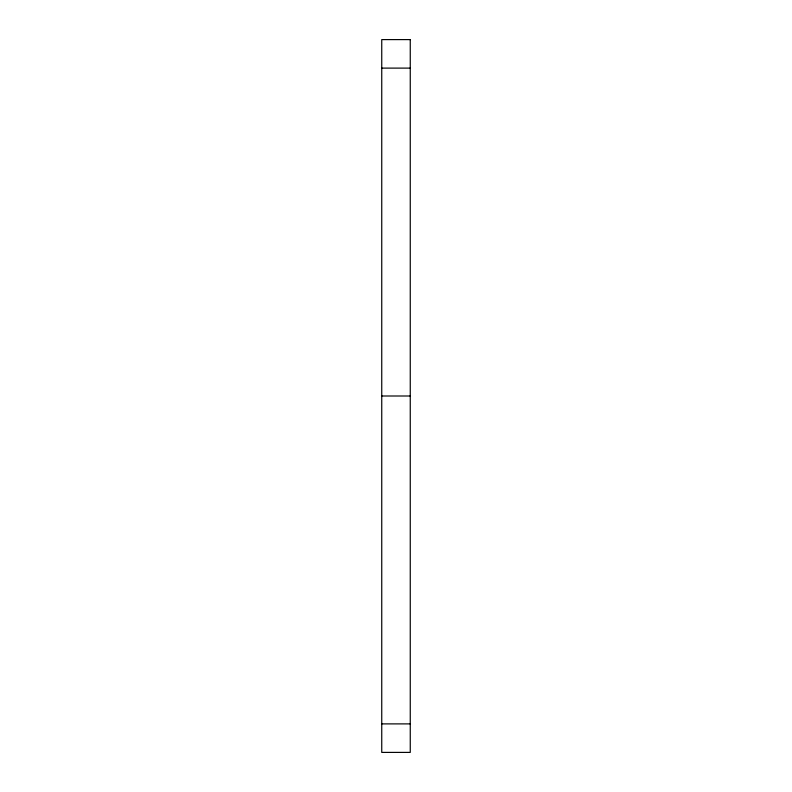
<?xml version="1.0" encoding="UTF-8"?>
<svg xmlns="http://www.w3.org/2000/svg" width="792" height="792" viewBox="0 0 792 792"><rect width="100%" height="100%" fill="white"/><g stroke="black" fill="none" stroke-linecap="round" stroke-linejoin="round"><path stroke-width="1.19" d="M381.744 68.112L410.256 68.112M381.744 396L410.256 396M381.744 723.888L410.256 723.888M410.256 39.6L381.744 39.6L381.744 752.4L410.256 752.4L410.256 39.6"/></g></svg>
